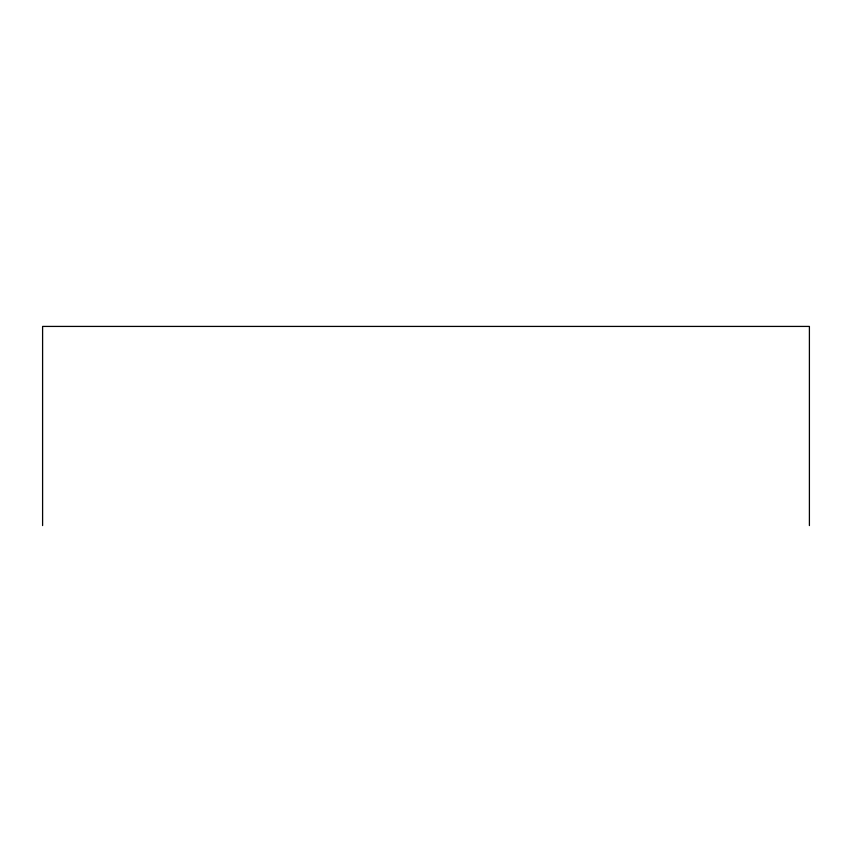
<?xml version="1.0" encoding="UTF-8"?>
<svg xmlns="http://www.w3.org/2000/svg" width="852" height="852" viewBox="0 0 852 852"><rect width="100%" height="100%" fill="white"/><g stroke="black" fill="none" stroke-linecap="round" stroke-linejoin="round"><path stroke-width="1.28" d="M809.4 525.577L809.4 326.422L42.6 326.422L42.6 525.577"/></g></svg>
